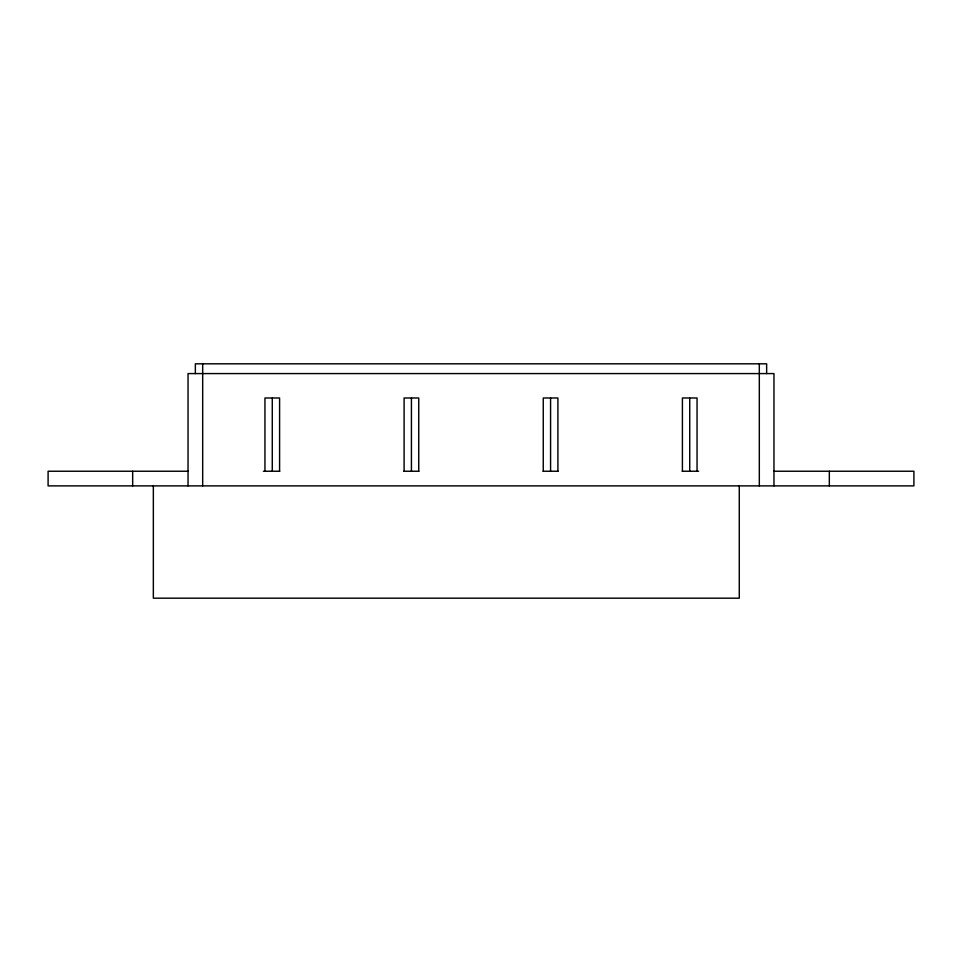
<?xml version="1.0" encoding="UTF-8"?>
<svg xmlns="http://www.w3.org/2000/svg" width="962" height="962" viewBox="0 0 962 962"><rect width="100%" height="100%" fill="white"/><g stroke="black" fill="none" stroke-linecap="round" stroke-linejoin="round"><path stroke-width="1.44" d="M188.143 471.236L48.1 471.236L48.1 485.882L913.9 485.882L913.9 471.236L773.965 471.236M263.384 471.236L279.75 471.236M403.944 471.236L418.903 471.236M543.097 471.236L558.056 471.236M682.25 471.236L698.616 471.236M829.328 471.236L829.328 485.882M773.965 485.882L773.965 373.581L188.035 373.581L188.035 485.882M766.642 373.581L766.642 363.816L195.358 363.816L195.358 373.581M759.319 363.816L759.319 485.882M739.273 485.678L739.273 598.184L153.343 598.184L153.343 485.678M697.053 471.236L697.053 397.991L682.407 397.991L682.407 471.236M689.73 398.136L689.73 471.236M557.9 471.236L557.9 397.991L543.253 397.991L543.253 471.236M550.577 398.136L550.577 471.236M418.747 471.236L418.747 397.991L404.1 397.991L404.1 471.236M411.423 398.136L411.423 471.236M279.593 471.236L279.593 397.991L264.947 397.991L264.947 471.236M272.27 398.136L272.27 471.236M202.681 363.816L202.681 485.882M132.672 471.236L132.672 485.882"/></g></svg>
